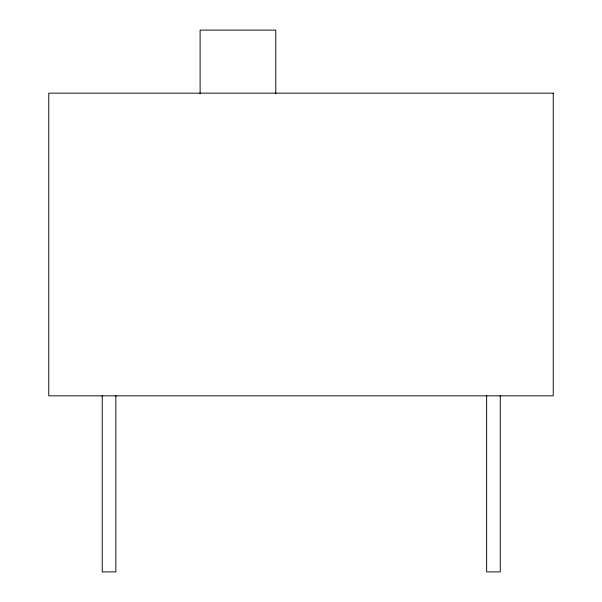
<?xml version="1.0" encoding="UTF-8"?>
<svg xmlns="http://www.w3.org/2000/svg" width="602" height="602" viewBox="0 0 602 602"><rect width="100%" height="100%" fill="white"/><g stroke="black" fill="none" stroke-linecap="round" stroke-linejoin="round"><path stroke-width="0.9" d="M500.262 395.454L500.262 571.9L486.642 571.9L486.642 395.454M275.776 93.626L275.776 30.1L200.105 30.1L200.105 93.626M115.862 395.454L115.862 571.9L102.242 571.9L102.242 395.454M553.238 93.159L48.762 93.159L48.762 395.838L553.238 395.838L553.238 93.159"/></g></svg>
